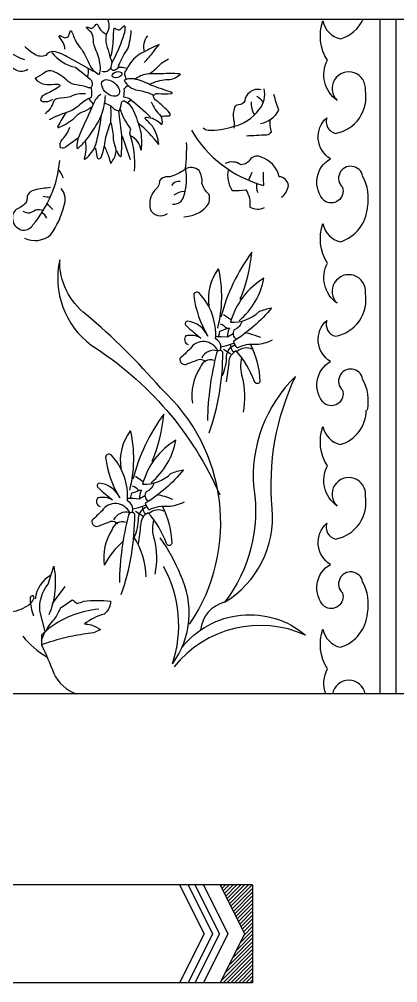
# Model space of a CAD drawing. Extents: x -66030 to 95157, y -13132 to 45879.
# Drawn here: x -43736 to -43484, y 2396 to 3039 of the extents above; entities that cross this region are included whole.
import ezdxf

# ---------------------------------------------------------------- set-up
doc = ezdxf.new("R2010")
doc.units = 0
doc.header["$LTSCALE"] = 100
doc.header["$MEASUREMENT"] = 0
for name, color, linetype in [('3', 11, 'CONTINUOUS'), ('4', 121, 'CONTINUOUS'), ('BH', 21, 'CONTINUOUS')]:
    doc.layers.add(name, color=color, linetype=linetype)

# ---------------------------------------------------------------- blocks, each defined once
blk = doc.blocks.new('A$C39D27A13')
at = {"layer": '3'}
for p, q in [((1751.18, 0), (1751.18, 450)), ((1761.81, 0), (1761.81, 450)), ((1663.76, 342.79), (1665.86, 347.93)), ((1652.13, 249.21), (1646.77, 252.95)), ((1651.75, 226.53), (1646.77, 229.73)), ((1593.47, 141.19), (1588.11, 144.94)), ((1593.09, 118.51), (1588.11, 121.71)), ((1533, 60.21), (1541.29, 71.61))]:
    blk.add_line(p, q, dxfattribs=at)
for points in [[(1569.51, 450, -0.233202), (1569.35, 441.06, 0.156323), (1568.5, 434.69, 0.011006), (1572.47, 421.05, 0.011006)], [(1742.71, 324.46, 0.173904), (1739.51, 345.31, 1.389298), (1726.05, 337.92, -0.73149), (1713.99, 328.97, -0.491505), (1718.08, 356.94, -0.504606), (1715.6, 384.36, 0.435755), (1721.36, 373.83, 0.415023), (1741.29, 402.59, 1.600816), (1722.52, 395.88, -0.380556), (1716.11, 422.62, -0.232427), (1713.07, 448.95, 0.303494), (1724.77, 436.9, 0.21916), (1739.77, 450, 0.21916)], [(1491.08, 448.34, 0.215062), (1497.71, 435.46, 0.173906), (1514.2, 423.16, 0.173906)], [(1541.19, 430.08, 0.14378), (1540.02, 434.47, -0.046905), (1537.33, 438.56, -0.680785), (1538, 439.08, 0.029822), (1541.15, 437.69, 0.276894), (1543.77, 438.98, 0.047075), (1544.69, 442.07, -0.589989), (1545.27, 442.13, -0.143721), (1546.88, 438.77, 0.093579), (1552.43, 429.73, -0.044849), (1557.92, 418.96, 0.156552), (1564.11, 413.1, 0.090602), (1564.78, 418.02, 0.091178), (1562.09, 428.91, -0.10432), (1560.12, 436.57, 0.169734), (1558.81, 441.13, 0.001577), (1555.54, 444.19, -0.754358), (1555.87, 444.75, -0.088117), (1556.95, 444.51, 0.234432), (1559.76, 444.29, 0.064024), (1561.8, 446.42, -0.504768), (1563.14, 446.2, -0.00405), (1564, 444.32, 0.149089), (1568.7, 440.05)], [(1571.43, 424.51, 0.048541), (1572.96, 430.51, 0.013378), (1573.77, 443.49, -0.455075), (1574.41, 444.05, 0.000093), (1576.01, 443.27, 0.323736), (1578.38, 443.59, -0.023089), (1580.6, 445.64, -0.523178), (1581, 445.47, -0.14953), (1580.46, 439.87, -0.040635), (1573.4, 422.65, 0.154891), (1571.8, 417.78, 0.154891)], [(1582.5, 417.08, 0.105765), (1578.39, 417.84, -0.671534), (1577.06, 419.44, -0.049048), (1582.99, 430.22, 0.0678), (1585.42, 442.47)], [(1560.07, 415.25, 0.019352), (1543.93, 424.27, 0.102861), (1533.63, 428.46, 0.263553), (1528.45, 425.81, -0.247119), (1521.23, 426.57, -0.074106), (1514.57, 431.75)], [(1593.98, 421.16, 0.045211), (1600.26, 428.38, -0.046061), (1603.98, 433.11, 0.520608), (1603.93, 433.19, 0.013395), (1593.53, 428.05, 0.18171), (1582.48, 416.71, 0.281886), (1580.97, 412.64, -0.126724), (1581.72, 409.76)], [(1532.42, 427.92, 0.178281), (1548.2, 417.95, -0.029472), (1558.99, 409.05, -0.072497), (1559.3, 406.08, -0.142845), (1558.44, 404.37, -0.186276), (1556.43, 404.43, 0.064), (1548.95, 406.18, -0.17695), (1543.37, 408.53, 0.089), (1533.14, 415.37, 0.251741), (1527.75, 414.44, -0.050449), (1521.55, 410.82, 0.403795), (1521.37, 410.56, 0.084451), (1521.6, 410.26, 0.200739), (1527.58, 406.81, 0.075168), (1534.25, 406.7, -0.160249), (1537.18, 406.43, -0.566885), (1537.61, 405.21, -0.108061), (1536.31, 404.2, 0.004858), (1526.81, 399.08, 0.284954), (1524.93, 396.37, 0.262455), (1526.17, 395.21, 0.199561), (1533.1, 396.65, 0.233118)], [(1597.83, 413.9, 0.055381), (1605.65, 420.91, -0.022226), (1610.25, 423.7)], [(1587.85, 410.13, -0.124021), (1595.69, 413.7, -0.006382), (1605.71, 413.79, -0.043695), (1617.31, 413.76, -0.683185), (1617.69, 412.79, -0.195079), (1608.47, 409.54, 0.104905), (1597.6, 406.51, 0.104905)], [(1583.28, 405.86, 0.044261), (1580.5, 403.34, -0.051096), (1580.3, 398.27, -0.06785), (1584.1, 397.11, -0.04204), (1598.1, 384.79)], [(1603.72, 366.41, 0.120082), (1599.45, 378.68, -0.009979), (1594.61, 383.9, -0.522487), (1595.38, 384.67, -0.218785), (1605.07, 380.11, 0.607009), (1606.05, 380.37, 0.176868), (1605.21, 385.09, -0.574305), (1605.38, 385.37, -0.023229), (1610.13, 385.58, 0.236675), (1611.29, 386.04, 0.359359), (1610.95, 387.59, 0.026869), (1602.07, 395.85, -0.236715), (1600.29, 398.6, -0.431626), (1603.46, 400.49, 0.043042), (1611.97, 400.41, 0.303662), (1612.57, 400.74, 0.389284), (1612.32, 401.26, -0.010623), (1598.78, 405.92, 0.048604), (1588.72, 409.93, 0.171764), (1580.57, 409.32, 0.223344), (1589.74, 402.61, -0.082907), (1600.26, 399.48)], [(1554.94, 400.16, 0.152482), (1544.78, 398.33, -0.046542), (1536.68, 397.1, 0.181122), (1533.76, 395.67, -0.172531), (1527.97, 386.95)], [(1530.94, 383.18, -0.044309), (1544.96, 388.88, 0.060054), (1553.71, 395.37, -0.055814), (1558.99, 398, 0.088478), (1559.04, 402.61, 0.079437), (1558.44, 404.37, 0.079437)], [(1565.16, 399.9, 0.14384), (1560.2, 393.77, 0.002776), (1551.22, 373.44, 0.145086), (1549.19, 364.14, 0.298416), (1549.55, 363.8, 0.124169), (1550.55, 364.43, 0.009842), (1555.43, 369.56, 0.060261), (1565.36, 385.65, 0.0849), (1568.16, 399.08, 0.0849)], [(1633.35, 377.59, 0.179901), (1636.68, 376.05, 0.087438), (1653.36, 378.4, 0.171514), (1670.45, 389.69, 0.2478), (1673.8, 403.66, 0.2478)], [(1671.84, 403.01, 0.235661), (1664.48, 401.37, 0.237944), (1661, 395.56, -0.298742), (1656.89, 392.91, 0.392258), (1653.91, 390.25, 0.135829), (1653.81, 381.87, -0.10565), (1653.7, 377.35)], [(1671.51, 380.52, 0.228068), (1683.58, 389.32, -0.003692), (1680.32, 399.75)], [(1577.17, 388.27, 0.053231), (1578.87, 394.29, -0.451243), (1580.86, 395.6, -0.179118), (1586.85, 388.85, -0.036318), (1591.41, 376.12, -0.076897), (1591.9, 362.69, 0.261264), (1584.71, 372.28)], [(1541.94, 387.76, 0.008674), (1536.4, 378.74, 0.696605), (1537.07, 377.82, 0.101771), (1547.76, 384.5, -0.133729), (1552.85, 388.15, 0.089718), (1558.99, 391.53, 0.089718)], [(1554.67, 368.62, -0.117155), (1554.08, 357.13, 0.305045), (1554.17, 356.76, 0.2341), (1554.72, 356.85, 0.152316), (1561.76, 366.42, 0.038249), (1565.47, 385.9, 0.038249)], [(1561.42, 364.31, -0.020752), (1562.43, 358.52, 0.319891), (1563.88, 356.82, 0.263965), (1565.46, 358.41, 0.063175), (1568.24, 369.88, -0.051181), (1571.71, 381.1, 0.034741), (1571.79, 391.73, 0.034741)], [(1575.44, 362.56, 0.090619), (1577.93, 358.51, 0.604718), (1578.62, 358.83, 0.064124), (1578.9, 362.09, 0.038264), (1578.94, 374.32, 0.005447), (1577.06, 388.84)], [(1587.58, 348.68, 0.104195), (1584.34, 373.74, 0.006526), (1585.13, 377, -0.087471), (1577.93, 390.3)], [(1567.49, 365.39, -0.011796), (1570.35, 358.32, 0.006265), (1571.54, 353.98, 0.483577), (1571.81, 354.02, -0.003866), (1573.15, 356.01, 0.176316), (1575.2, 363.93, -0.067045), (1573.5, 370.02, 0.090098), (1571.94, 380.75, 0.090098)], [(1677.85, 383.06, 0.124251), (1678.69, 374.65, -0.167411), (1675.43, 372.7, 0.011213), (1662.05, 372.04, 0.011213)], [(1550.03, 370.74, 0.009291), (1541.85, 364.84, -0.283163), (1538.34, 364.27, -0.310544), (1539.57, 369.97, 0.122318), (1544.42, 378.06, 0.122318)], [(1612.8, 326.74, 0.395921), (1620.3, 331.95, 0.133361), (1621.59, 350.39, 0.029047), (1622.26, 367.81)], [(1685.54, 331.3, 0.188757), (1690.11, 339.12, 0.354039), (1683.91, 344.99, 0.262399), (1671.84, 358.03, 0.316503), (1664.99, 357.05, -0.267276), (1658.53, 352.95, 0.269281), (1648.03, 353.79, 0.284287)], [(1620.3, 318.26, 0.196872), (1635.58, 325.05, 0.275894), (1637.05, 333.42, -0.135162), (1632.42, 340.64, 0.174267), (1630.51, 349.1, 0.347968), (1621, 349.7, -0.090278), (1611, 344.88, 0.286654), (1604.24, 342.29, -0.224853), (1600.77, 335.79, 0.207736), (1597.89, 323.53, 0.498367), (1609.54, 320.54)], [(1649.98, 349.55, 0.205095), (1652.59, 335.86, 0.038378), (1661.73, 336.19, -0.176293), (1664.34, 324.78, 0.248202), (1674.12, 324.45)], [(1531.5, 337.72, 0.028782), (1521.01, 336.07, 0.342876), (1516.15, 331.77, -0.104056), (1515.07, 327.33, -0.098292), (1508.76, 323.16, 0.273047), (1506.4, 316.01, 0.319574), (1513.19, 309.36, 0.299804), (1519.87, 312.9)], [(1514.21, 304.04, 0.306683), (1531.84, 306.44, 0.099235), (1540.37, 325.2, 0.29412), (1538.62, 337.14)], [(1513.19, 322.05, 0.173842), (1517.76, 320.93, 0.061411), (1521.59, 322.87, -0.171343), (1526.76, 322.5)], [(1742.71, 189.18, 0.173904), (1739.51, 210.03, 1.389298), (1726.05, 202.64, -0.73149), (1713.99, 193.7, -0.491505), (1718.08, 221.67, -0.504606), (1715.6, 249.08, 0.435755), (1721.36, 238.56, 0.415023), (1741.29, 267.31, 1.600816), (1722.52, 260.61, -0.380556), (1716.11, 287.34, -0.232427), (1713.07, 313.67, 0.303494), (1724.77, 301.63, 0.302967), (1742.71, 324.46, 0.332582)], [(1624.25, 46.45, 0.374568), (1604.97, 203.86, 0.041694), (1555.36, 252.99, -0.24003), (1537.7, 289.57, 0.294473), (1558.74, 232.6, -0.150041), (1644.34, 132.82)], [(1658.02, 263.2, 0.074234), (1665.71, 294.66, 0.095175), (1645.11, 251.3, 0.095175)], [(1643.34, 283.47, 0.202984), (1637.11, 258.41, 0.202984)], [(1657.21, 248.93, 0.173449), (1673.77, 277.24, 0.19237), (1651.51, 247.98)], [(1641.55, 236.84, 0.207264), (1630.65, 267.42, 0.638051), (1626.96, 265.79, 0.102398), (1636.33, 238.73)], [(1651.51, 247.98, 0.213768), (1670.49, 255.09, -0.054662), (1678.79, 257.46, -0.083906), (1653.41, 235.18)], [(1636.33, 238.73, 0.268624), (1622.75, 248.64, 0.662847), (1622.1, 245.41, 0.005968), (1631.63, 237.33, 0.005968)], [(1659.21, 248.7, -0.219998), (1653.89, 242.76, 0.421002), (1655.19, 236.72, 0.421002)], [(1643.42, 238.26, 0.068937), (1644.4, 242.05, 0.108187), (1648.9, 243.95), (1650.8, 243.95, 0.124695), (1649.38, 238.02)], [(1642.99, 228.84, 0.594299), (1624.58, 230.19, 0.001227), (1617.84, 223.7, 0.619007), (1622.57, 220.13, -0.008961), (1630.49, 223.16, -0.234138), (1635.03, 221.67)], [(1646.06, 212.42, 0.113482), (1648.86, 225.39, -0.28517), (1654.36, 232.81)], [(1664.81, 233.13, -0.102304), (1671.09, 208.35, -0.734687), (1667.43, 208.38, 0.09403), (1655.31, 228.78, 0.301506), (1650.26, 220.68, -0.006833), (1648.52, 208.1)], [(1653.41, 235.18, 0.170849), (1656.02, 230.91, -0.154074), (1668.6, 233.18, 0.104608), (1679.5, 236.13, 0.104608)], [(1637.28, 174.26, 0.087595), (1646.32, 227.88, 0.744055), (1642.21, 227.27, 0.058259), (1636.1, 182.32)], [(1640.36, 222.38, 0.455046), (1631.35, 217.64, 0.182971), (1626.07, 193.95, 0.182971)], [(1659.1, 224.39, 0.161877), (1659.34, 211.24, -0.101796), (1659.82, 188.01)], [(1599.36, 155.18, 0.074234), (1607.05, 186.64, 0.095175), (1586.45, 143.28, 0.095175)], [(1742.71, 53.91, 0.173904), (1739.51, 74.76, 1.389298), (1726.05, 67.37, -0.73149), (1713.99, 58.42, -0.491505), (1718.08, 86.4, -0.504606), (1715.6, 113.81, 0.435755), (1721.36, 103.28, 0.415023), (1741.29, 132.04, 1.600816), (1722.52, 125.34, -0.380556), (1716.11, 152.07, -0.232427), (1713.07, 178.4, 0.303494), (1724.77, 166.36, 0.332582), (1741.85, 189.18, 0.332582)], [(1584.68, 175.45, 0.202984), (1578.46, 150.39, 0.202984)], [(1598.55, 140.91, 0.173449), (1615.12, 169.23, 0.19237), (1592.86, 139.96)], [(1582.89, 128.82, 0.207264), (1571.99, 159.4, 0.638051), (1568.3, 157.77, 0.102398), (1577.68, 130.71)], [(1592.86, 139.96, 0.213768), (1611.83, 147.07, -0.054662), (1620.13, 149.44, -0.083906), (1594.75, 127.16)], [(1577.68, 130.71, 0.268624), (1564.09, 140.62, 0.662847), (1563.45, 137.39, 0.005968), (1572.97, 129.31, 0.005968)], [(1584.76, 130.24, 0.068937), (1585.74, 134.03, 0.108187), (1590.25, 135.93), (1592.15, 135.93, 0.124695), (1590.72, 130)], [(1600.56, 140.68, -0.219998), (1595.23, 134.74, 0.421002), (1596.53, 128.7, 0.421002)], [(1584.33, 120.82, 0.594299), (1565.92, 122.17, 0.001227), (1559.18, 115.68, 0.619007), (1563.91, 112.11, -0.008961), (1571.84, 115.14, -0.234138), (1576.37, 113.65)], [(1587.4, 104.4, 0.113482), (1590.21, 117.37, -0.28517), (1595.7, 124.79)], [(1606.15, 125.11, -0.102304), (1612.43, 100.33, -0.734687), (1608.77, 100.37, 0.09403), (1596.65, 120.76, 0.301506), (1591.6, 112.66, -0.006833), (1589.87, 100.08)], [(1594.75, 127.16, 0.170849), (1597.36, 122.89, -0.154074), (1609.94, 125.16, 0.104608), (1620.85, 128.11, 0.104608)], [(1578.62, 66.24, 0.087595), (1587.66, 119.86, 0.744055), (1583.55, 119.25, 0.058259), (1577.44, 74.3)], [(1600.45, 116.37, 0.161877), (1600.68, 103.22, -0.101796), (1601.16, 79.99)], [(1581.71, 114.36, 0.455046), (1572.69, 109.62, 0.182971), (1567.41, 85.93, 0.182971)], [(1612.79, 20.01), (1612.79, 20.01, 0.277974), (1618.1, 79.54, 0.060197), (1604.74, 104.09)], [(1525.59, 35.9), (1528.03, 41.58), (1524.51, 55.38, -0.19207), (1529.93, 73.23), (1533.72, 85.13, -0.148651), (1530.47, 52.67)], [(1502.32, 54.84, 0.151251), (1514.93, 58.09, 0.183104), (1520.52, 63.55, 0.60957), (1519.41, 65.52, 0.403406), (1517.95, 63.24, 0.071168), (1520.18, 52.13, 0.071168)], [(1525.59, 38.93, -0.031239), (1528.84, 42.4, -0.075171), (1534.8, 50.51, 0.020577), (1538.41, 57.54, 0.011098), (1546.04, 62.86, -0.033909), (1549.23, 60.41, 0.044573), (1553.75, 61.87, -0.061066), (1571.61, 61.87, -0.226665), (1567.28, 53.22, 0.104363), (1554.33, 46.68, -0.024445), (1558.62, 46.18, -0.062701), (1564.87, 42.99, -0.034852), (1560.24, 40.77, 0.016289), (1546.44, 38.61, 0.037806), (1525.59, 32.66)], [(1619.04, 30.84, -0.425197), (1701.47, 39.2, 0.342632), (1613.93, 18.04, 0.342632)], [(1714.89, 0, -0.212842), (1716.11, 16.79, -0.232427), (1713.07, 43.13, 0.303494), (1724.77, 31.08, 0.302967), (1742.71, 53.91)], [(1525.59, 38.93), (1525.59, 32.66, -0.025902), (1533.72, 13.72, 0.197716), (1548.87, 0)], [(1741.18, 0, 0.832839), (1719.36, 0, 0.832839)]]:
    blk.add_lwpolyline(points, format="xyb", dxfattribs=at)
for points in [[(1575.71, 416.87), (1577.05, 418.37)], [(1673.14, 347.92), (1673.14, 346.62), (1673.15, 345.59), (1673.16, 344.71), (1673.18, 343.89), (1673.22, 343.02), (1673.28, 342.01), (1673.36, 340.74), (1673.47, 339.12)], [(1669.88, 334.23), (1669.56, 335.1), (1669.32, 335.8), (1669.15, 336.4), (1669.04, 336.97), (1668.99, 337.6), (1668.97, 338.34), (1669, 339.28), (1669.04, 340.5)], [(1653.17, 240.15), (1649.38, 238.02), (1645.35, 238.26), (1641.49, 238.26)], [(1653.89, 233.99), (1648.9, 232.1), (1645.15, 231.31)], [(1594.52, 132.14), (1590.72, 130), (1586.69, 130.24), (1582.84, 130.24)], [(1595.23, 125.97), (1590.25, 124.08), (1586.49, 123.29)]]:
    blk.add_lwpolyline(points, dxfattribs=at)
blk.add_lwpolyline([(1666.97, 137.2, -0.205802), (1647.54, 61.13, 0.286936), (1679.26, 123.73, -0.134007), (1694.73, 211.69, 0.226865)], format="xyb", close=True, dxfattribs=at)
for centre, radius, start, end in [((1606.84, 431.16), 13.27, 144.11076, 192.69967), ((1512.12, 423.84), 8.39, 155.90579, 301.87166), ((1567.31, 420.21), 5.1, 252.71476, 331.59115), ((1573.58, 417.78), 1.78, 178.64276, 305.31141), ((1573.29, 420.38), 4.27, 287.97608, 331.83585), ((1545.85, 415.26), 11.03, 340.24376, 10.50722), ((1659.42, 383.12), 18.11, 39.08024, 57.92174), ((1546.61, 384.63), 16.06, 33.31917, 50.82897), ((1553.93, 355.59), 40.8, 64.17185, 70.34732), ((1578.97, 397.64), 9.01, 216.24075, 257.72767), ((1537.7, 444.6), 67.59, 312.02985, 314.49105), ((1624.71, 405.42), 28.07, 201.71506, 225.70277), ((1679.84, 393.85), 14.56, 176.01218, 211.56987), ((1536.52, 316.09), 83.95, 36.8289, 50.46521), ((1695.15, 416.98), 80.82, 210.50364, 254.43633), ((845.41, 109.8), 779.45, 18.43038, 19.64604), ((1460.87, 362.72), 77.22, 319.82303, 354.79252), ((1514.22, 333.37), 28.09, 22.1294, 35.37975), ((1616.88, 336.39), 5.46, 77.9394, 149.95526), ((1621.11, 322.86), 12.19, 91.48283, 126.95313), ((1536.94, 382.89), 51.84, 258.6131, 263.88407), ((1419.67, 222.22), 151.77, 41.63867, 43.71761), ((1524.06, 315.96), 5.18, 16.15977, 71.17817), ((1562.67, 264.93), 83, 345.35715, 12.91125), ((1637.03, 230.72), 17.78, 48.08041, 63.89145), ((1624.36, 236.38), 3.51, 136.13135, 252.17972), ((1624.84, 225.53), 13.62, 60.08924, 102.74244), ((1653.96, 197.9), 43.53, 65.91527, 80.69749), ((1638.59, 230.97), 6.57, 345.59718, 63.19631), ((1656.71, 232.63), 5.33, 175.54524, 236.4936), ((1640.44, 220.21), 9, 73.56892, 154.82933), ((1662.31, 221.05), 9.7, 67.76758, 130.47998), ((1504.02, 156.91), 83, 345.35715, 12.91125), ((1578.37, 122.7), 17.78, 48.08041, 63.89145), ((1565.7, 128.36), 3.51, 136.13135, 252.17972), ((1566.18, 117.51), 13.62, 60.08924, 102.74244), ((1579.93, 122.95), 6.57, 345.59718, 63.19631), ((1595.31, 89.89), 43.53, 65.91527, 80.69749), ((1598.05, 124.61), 5.33, 175.54524, 236.4936), ((1603.66, 113.03), 9.7, 67.76758, 130.47998), ((1581.79, 112.19), 9, 73.56892, 154.82933), ((1545.33, 77.57), 49.9, 0.6043, 32.53215), ((1612.65, 62.76), 50.83, 130.24269, 152.87839), ((1535.24, 45.83), 81.73, 341.58475, 28.69529), ((1542.51, 60.59), 21.44, 119.90082, 172.22648), ((1652.42, 40.76), 20.94, 103.46057, 174.86742), ((1569.57, -7.97), 64.77, 95.16063, 128.95965), ((1553.43, 69.34), 50.67, 217.33605, 241.48289)]:
    blk.add_arc(centre, radius, start, end, dxfattribs=at)
for centre, major_axis, ratio in [((1575.95, 413.01), (-3.19, -0.77), 0.610355), ((1571.59, 404.18), (5.27, -4.5), 0.615953)]:
    blk.add_ellipse(centre, major_axis=major_axis, ratio=ratio, dxfattribs=at)
at = {"layer": '4'}
blk.add_lwpolyline([(2231.16, 0), (0, 0), (0, 450), (2231.16, 450)], close=True, dxfattribs=at)
blk = doc.blocks.new('A$C67C823C9')
at = {"layer": '3'}
for p, q in [((1101.22, 65.25), (0, 65.25)), ((1052.62, 65.25), (1068.94, 32.63)), ((1058.22, 65.25), (1052.62, 65.25)), ((1058.22, 65.25), (1074.54, 32.63)), ((1062.83, 65.25), (1079.15, 32.63)), ((1068.42, 65.25), (1062.83, 65.25)), ((1068.42, 65.25), (1084.75, 32.63)), ((1079.62, 65.25), (1095.94, 32.63)), ((1101.22, 65.25), (1079.62, 65.25)), ((1101.22, 65.25), (1101.22, 0)), ((1068.94, 32.63), (1052.62, 0)), ((1074.54, 32.63), (1058.22, 0)), ((1079.15, 32.63), (1062.83, 0)), ((1084.75, 32.63), (1068.42, 0)), ((1095.94, 32.63), (1079.62, 0)), ((1101.22, 0), (0, 0)), ((1058.22, 0), (1052.62, 0)), ((1068.42, 0), (1062.83, 0)), ((1101.22, 0), (1079.62, 0))]:
    blk.add_line(p, q, dxfattribs=at)
at = {"layer": 'BH'}
for p, q in [((1079.95, 64.58), (1080.63, 65.25)), ((1080.8, 62.88), (1083.17, 65.25)), ((1081.65, 61.19), (1085.72, 65.25)), ((1082.5, 59.49), (1088.26, 65.25)), ((1083.35, 57.79), (1090.81, 65.25)), ((1084.2, 56.1), (1093.35, 65.25)), ((1085.05, 54.4), (1095.9, 65.25)), ((1085.9, 52.7), (1098.44, 65.25)), ((1086.74, 51.01), (1100.99, 65.25)), ((1087.59, 49.31), (1101.22, 62.94)), ((1088.44, 47.61), (1101.22, 60.39)), ((1089.29, 45.92), (1101.22, 57.85)), ((1090.14, 44.22), (1101.22, 55.3)), ((1090.99, 42.52), (1101.22, 52.75)), ((1091.84, 40.83), (1101.22, 50.21)), ((1092.69, 39.13), (1101.22, 47.66)), ((1093.54, 37.43), (1101.22, 45.12)), ((1094.38, 35.74), (1101.22, 42.57)), ((1095.23, 34.04), (1101.22, 40.03)), ((1090.42, 21.59), (1101.22, 32.39)), ((1092.97, 26.68), (1101.22, 34.94)), ((1095.51, 31.77), (1101.22, 37.48)), ((1085.32, 11.4), (1101.22, 27.3)), ((1087.87, 16.49), (1101.22, 29.84)), ((1080.22, 1.21), (1101.22, 22.21)), ((1081.56, 0), (1101.22, 19.66)), ((1082.77, 6.3), (1101.22, 24.75)), ((1084.11, 0), (1101.22, 17.12)), ((1086.65, 0), (1101.22, 14.57)), ((1089.2, 0), (1101.22, 12.03)), ((1091.74, 0), (1101.22, 9.48)), ((1094.29, 0), (1101.22, 6.93)), ((1096.83, 0), (1101.22, 4.39)), ((1099.38, 0), (1101.22, 1.84))]:
    blk.add_line(p, q, dxfattribs=at)

msp = doc.modelspace()

# ---------------------------------------------------------------- block references
at = {"layer": '4'}
for name, p in [('A$C39D27A13', (-45246.35, 2589.01)), ('A$C67C823C9', (-44681.38, 2396.38))]:
    msp.add_blockref(name, p, dxfattribs=at)

doc.saveas('drawing.dxf')
